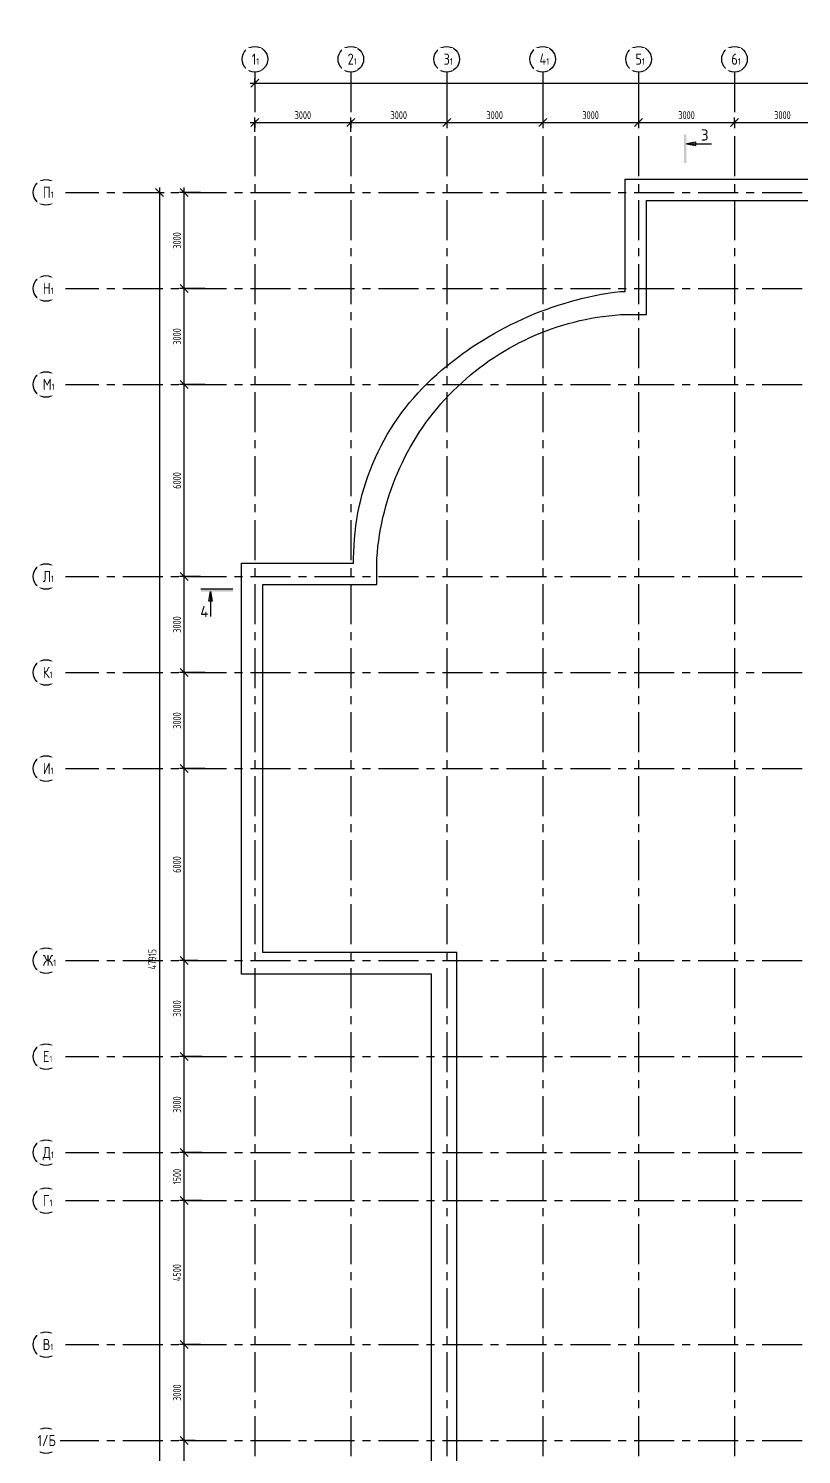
# Model space of a CAD drawing. Header units: millimetres. Extents: x -9318 to 9016603, y 0 to 838141.
# Drawn here: x 50321 to 74497, y 667575 to 712130 of the extents above; entities that cross this region are included whole.
import ezdxf
from ezdxf import colors
from ezdxf.entities.mleader import LeaderData, LeaderLine
from ezdxf.math import Vec2, Vec3

# ---------------------------------------------------------------- set-up
doc = ezdxf.new("R2010")
doc.units = ezdxf.units.MM
doc.linetypes.add('CENTER', pattern=[2, 1.25, -0.25, 0.25, -0.25])
doc.layers.get('Defpoints').update_dxf_attribs({"color": 8})
doc.layers.add('АР_Разрезы', color=175, linetype='Continuous', lineweight=9)
doc.styles.add('ISOCPEUR', font='isocpeur.ttf', dxfattribs={"width": 0.7})
doc.styles.add('METRO-STYLE', font='isocpeur.ttf', dxfattribs={"width": 0.9, "oblique": 15})
doc.styles.add('ГОСТ 2.304', font='isocpeur.ttf', dxfattribs={"width": 0.7})
doc.dimstyles.new('СПДС', dxfattribs={"dimscale": 100, "dimtxt": 2.5, "dimasz": 2.5, "dimexe": 1.5, "dimexo": 0, "dimgap": 1, "dimtad": 1, "dimdec": 0, "dimrnd": 1, "dimtxsty": 'ГОСТ 2.304', "dimblk": 'OBLIQUE', "dimcen": 2.5, "dimdle": 1.5, "dimadec": 0, "dimazin": 2, "dimtfac": 0.75, "dimtdec": 0, "dimtmove": 1, "dimatfit": 3, "dimfxl": 1, "dimtolj": 1, "dimarcsym": 1})

# ---------------------------------------------------------------- blocks, each defined once
blk = doc.blocks.new('_Oblique')
at = {"color": 8, "linetype": 'ByBlock', "lineweight": -2}
blk.add_line((-0.5, -0.5), (0.5, 0.5), dxfattribs=at)
blk = doc.blocks.new('*D1510')
at = {"color": 8, "lineweight": -2, "ltscale": 100, "transparency": 16777216}
for p, q in [((55531, 668008), (55039, 668008)), ((55189, 664858), (55189, 668158)), ((55531, 665008), (55039, 665008))]:
    blk.add_line(p, q, dxfattribs=at)
at = {"layer": 'Defpoints', "color": 0, "ltscale": 100, "transparency": 16777216}
for p in [(55189, 668008), (55531, 668008), (55531, 665008)]:
    blk.add_point(p, dxfattribs=at)
at = {"color": 8, "lineweight": -2, "ltscale": 100, "transparency": 16777216, "xscale": 250, "yscale": 250, "zscale": 250}
for p, rotation in [((55189, 668008), 90), ((55189, 665008), 270)]:
    blk.add_blockref('_Oblique', p, dxfattribs=dict(at, rotation=rotation))
at = {"color": 8, "ltscale": 100, "transparency": 16777216, "insert": (54964, 666508), "char_height": 250, "attachment_point": 5, "rotation": 90, "style": 'ГОСТ 2.304'}
blk.add_mtext('\\A1;3000', dxfattribs=at)
blk = doc.blocks.new('*D1511')
at = {"color": 8, "lineweight": -2, "ltscale": 100, "transparency": 16777216}
for p, q in [((55698, 671008), (55039, 671008)), ((55189, 667858), (55189, 671158)), ((55531, 668008), (55039, 668008))]:
    blk.add_line(p, q, dxfattribs=at)
at = {"layer": 'Defpoints', "color": 0, "ltscale": 100, "transparency": 16777216}
for p in [(55189, 671008), (55698, 671008), (55531, 668008)]:
    blk.add_point(p, dxfattribs=at)
at = {"color": 8, "lineweight": -2, "ltscale": 100, "transparency": 16777216, "xscale": 250, "yscale": 250, "zscale": 250}
for p, rotation in [((55189, 671008), 90), ((55189, 668008), 270)]:
    blk.add_blockref('_Oblique', p, dxfattribs=dict(at, rotation=rotation))
at = {"color": 8, "ltscale": 100, "transparency": 16777216, "insert": (54964, 669508), "char_height": 250, "attachment_point": 5, "rotation": 90, "style": 'ГОСТ 2.304'}
blk.add_mtext('\\A1;3000', dxfattribs=at)
blk = doc.blocks.new('*D1512')
at = {"color": 8, "lineweight": -2, "ltscale": 100, "transparency": 16777216}
for p, q in [((55752, 675508), (55039, 675508)), ((55189, 670858), (55189, 675658)), ((55698, 671008), (55039, 671008))]:
    blk.add_line(p, q, dxfattribs=at)
at = {"layer": 'Defpoints', "color": 0, "ltscale": 100, "transparency": 16777216}
for p in [(55189, 675508), (55752, 675508), (55698, 671008)]:
    blk.add_point(p, dxfattribs=at)
at = {"color": 8, "lineweight": -2, "ltscale": 100, "transparency": 16777216, "xscale": 250, "yscale": 250, "zscale": 250}
for p, rotation in [((55189, 675508), 90), ((55189, 671008), 270)]:
    blk.add_blockref('_Oblique', p, dxfattribs=dict(at, rotation=rotation))
at = {"color": 8, "ltscale": 100, "transparency": 16777216, "insert": (54964, 673258), "char_height": 250, "attachment_point": 5, "rotation": 90, "style": 'ГОСТ 2.304'}
blk.add_mtext('\\A1;4500', dxfattribs=at)
blk = doc.blocks.new('*D1513')
at = {"color": 8, "lineweight": -2, "ltscale": 100, "transparency": 16777216}
for p, q in [((55752, 677008), (55039, 677008)), ((55189, 675358), (55189, 677158)), ((55752, 675508), (55039, 675508))]:
    blk.add_line(p, q, dxfattribs=at)
at = {"layer": 'Defpoints', "color": 0, "ltscale": 100, "transparency": 16777216}
for p in [(55189, 677008), (55752, 677008), (55752, 675508)]:
    blk.add_point(p, dxfattribs=at)
at = {"color": 8, "lineweight": -2, "ltscale": 100, "transparency": 16777216, "xscale": 250, "yscale": 250, "zscale": 250}
for p, rotation in [((55189, 677008), 90), ((55189, 675508), 270)]:
    blk.add_blockref('_Oblique', p, dxfattribs=dict(at, rotation=rotation))
at = {"color": 8, "ltscale": 100, "transparency": 16777216, "insert": (54964, 676258), "char_height": 250, "attachment_point": 5, "rotation": 90, "style": 'ГОСТ 2.304'}
blk.add_mtext('\\A1;1500', dxfattribs=at)
blk = doc.blocks.new('*D1514')
at = {"color": 8, "lineweight": -2, "ltscale": 100, "transparency": 16777216}
for p, q in [((55613, 680008), (55039, 680008)), ((55189, 676858), (55189, 680158)), ((55752, 677008), (55039, 677008))]:
    blk.add_line(p, q, dxfattribs=at)
at = {"layer": 'Defpoints', "color": 0, "ltscale": 100, "transparency": 16777216}
for p in [(55189, 680008), (55613, 680008), (55752, 677008)]:
    blk.add_point(p, dxfattribs=at)
at = {"color": 8, "lineweight": -2, "ltscale": 100, "transparency": 16777216, "xscale": 250, "yscale": 250, "zscale": 250}
for p, rotation in [((55189, 680008), 90), ((55189, 677008), 270)]:
    blk.add_blockref('_Oblique', p, dxfattribs=dict(at, rotation=rotation))
at = {"color": 8, "ltscale": 100, "transparency": 16777216, "insert": (54964, 678508), "char_height": 250, "attachment_point": 5, "rotation": 90, "style": 'ГОСТ 2.304'}
blk.add_mtext('\\A1;3000', dxfattribs=at)
blk = doc.blocks.new('*D1515')
at = {"color": 8, "lineweight": -2, "ltscale": 100, "transparency": 16777216}
for p, q in [((55189, 679858), (55189, 683158)), ((55613, 683008), (55039, 683008)), ((55752, 680008), (55039, 680008))]:
    blk.add_line(p, q, dxfattribs=at)
at = {"layer": 'Defpoints', "color": 0, "ltscale": 100, "transparency": 16777216}
for p in [(55189, 683008), (55613, 683008), (55752, 680008)]:
    blk.add_point(p, dxfattribs=at)
at = {"color": 8, "lineweight": -2, "ltscale": 100, "transparency": 16777216, "xscale": 250, "yscale": 250, "zscale": 250}
for p, rotation in [((55189, 683008), 90), ((55189, 680008), 270)]:
    blk.add_blockref('_Oblique', p, dxfattribs=dict(at, rotation=rotation))
at = {"color": 8, "ltscale": 100, "transparency": 16777216, "insert": (54964, 681508), "char_height": 250, "attachment_point": 5, "rotation": 90, "style": 'ГОСТ 2.304'}
blk.add_mtext('\\A1;3000', dxfattribs=at)
blk = doc.blocks.new('*D1516')
at = {"color": 8, "lineweight": -2, "ltscale": 100, "transparency": 16777216}
for p, q in [((55844, 689008), (55039, 689008)), ((55189, 682858), (55189, 689158)), ((55613, 683008), (55039, 683008))]:
    blk.add_line(p, q, dxfattribs=at)
at = {"layer": 'Defpoints', "color": 0, "ltscale": 100, "transparency": 16777216}
for p in [(55189, 689008), (55844, 689008), (55613, 683008)]:
    blk.add_point(p, dxfattribs=at)
at = {"color": 8, "lineweight": -2, "ltscale": 100, "transparency": 16777216, "xscale": 250, "yscale": 250, "zscale": 250}
for p, rotation in [((55189, 689008), 90), ((55189, 683008), 270)]:
    blk.add_blockref('_Oblique', p, dxfattribs=dict(at, rotation=rotation))
at = {"color": 8, "ltscale": 100, "transparency": 16777216, "insert": (54964, 686008), "char_height": 250, "attachment_point": 5, "rotation": 90, "style": 'ГОСТ 2.304'}
blk.add_mtext('\\A1;6000', dxfattribs=at)
blk = doc.blocks.new('*D1517')
at = {"color": 8, "lineweight": -2, "ltscale": 100, "transparency": 16777216}
for p, q in [((55701, 692008), (55039, 692008)), ((55189, 688858), (55189, 692158)), ((55844, 689008), (55039, 689008))]:
    blk.add_line(p, q, dxfattribs=at)
at = {"layer": 'Defpoints', "color": 0, "ltscale": 100, "transparency": 16777216}
for p in [(55189, 692008), (55701, 692008), (55844, 689008)]:
    blk.add_point(p, dxfattribs=at)
at = {"color": 8, "lineweight": -2, "ltscale": 100, "transparency": 16777216, "xscale": 250, "yscale": 250, "zscale": 250}
for p, rotation in [((55189, 692008), 90), ((55189, 689008), 270)]:
    blk.add_blockref('_Oblique', p, dxfattribs=dict(at, rotation=rotation))
at = {"color": 8, "ltscale": 100, "transparency": 16777216, "insert": (54964, 690508), "char_height": 250, "attachment_point": 5, "rotation": 90, "style": 'ГОСТ 2.304'}
blk.add_mtext('\\A1;3000', dxfattribs=at)
blk = doc.blocks.new('*D1518')
at = {"color": 8, "lineweight": -2, "ltscale": 100, "transparency": 16777216}
for p, q in [((55189, 691858), (55189, 695158)), ((55701, 695008), (55039, 695008)), ((55844, 692008), (55039, 692008))]:
    blk.add_line(p, q, dxfattribs=at)
at = {"layer": 'Defpoints', "color": 0, "ltscale": 100, "transparency": 16777216}
for p in [(55189, 695008), (55701, 695008), (55844, 692008)]:
    blk.add_point(p, dxfattribs=at)
at = {"color": 8, "lineweight": -2, "ltscale": 100, "transparency": 16777216, "xscale": 250, "yscale": 250, "zscale": 250}
for p, rotation in [((55189, 695008), 90), ((55189, 692008), 270)]:
    blk.add_blockref('_Oblique', p, dxfattribs=dict(at, rotation=rotation))
at = {"color": 8, "ltscale": 100, "transparency": 16777216, "insert": (54964, 693508), "char_height": 250, "attachment_point": 5, "rotation": 90, "style": 'ГОСТ 2.304'}
blk.add_mtext('\\A1;3000', dxfattribs=at)
blk = doc.blocks.new('*D1519')
at = {"color": 8, "lineweight": -2, "ltscale": 100, "transparency": 16777216}
for p, q in [((55849, 701008), (55039, 701008)), ((55189, 694858), (55189, 701158)), ((55701, 695008), (55039, 695008))]:
    blk.add_line(p, q, dxfattribs=at)
at = {"layer": 'Defpoints', "color": 0, "ltscale": 100, "transparency": 16777216}
for p in [(55189, 701008), (55849, 701008), (55701, 695008)]:
    blk.add_point(p, dxfattribs=at)
at = {"color": 8, "lineweight": -2, "ltscale": 100, "transparency": 16777216, "xscale": 250, "yscale": 250, "zscale": 250}
for p, rotation in [((55189, 701008), 90), ((55189, 695008), 270)]:
    blk.add_blockref('_Oblique', p, dxfattribs=dict(at, rotation=rotation))
at = {"color": 8, "ltscale": 100, "transparency": 16777216, "insert": (54964, 698008), "char_height": 250, "attachment_point": 5, "rotation": 90, "style": 'ГОСТ 2.304'}
blk.add_mtext('\\A1;6000', dxfattribs=at)
blk = doc.blocks.new('*D1520')
at = {"color": 8, "lineweight": -2, "ltscale": 100, "transparency": 16777216}
for p, q in [((55701, 704008), (55039, 704008)), ((55189, 700858), (55189, 704158)), ((55844, 701008), (55039, 701008))]:
    blk.add_line(p, q, dxfattribs=at)
at = {"layer": 'Defpoints', "color": 0, "ltscale": 100, "transparency": 16777216}
for p in [(55189, 704008), (55701, 704008), (55844, 701008)]:
    blk.add_point(p, dxfattribs=at)
at = {"color": 8, "lineweight": -2, "ltscale": 100, "transparency": 16777216, "xscale": 250, "yscale": 250, "zscale": 250}
for p, rotation in [((55189, 704008), 90), ((55189, 701008), 270)]:
    blk.add_blockref('_Oblique', p, dxfattribs=dict(at, rotation=rotation))
at = {"color": 8, "ltscale": 100, "transparency": 16777216, "insert": (54964, 702508), "char_height": 250, "attachment_point": 5, "rotation": 90, "style": 'ГОСТ 2.304'}
blk.add_mtext('\\A1;3000', dxfattribs=at)
blk = doc.blocks.new('*D1521')
at = {"color": 8, "lineweight": -2, "ltscale": 100, "transparency": 16777216}
for p, q in [((55189, 703858), (55189, 707158)), ((55701, 707008), (55039, 707008)), ((55844, 704008), (55039, 704008))]:
    blk.add_line(p, q, dxfattribs=at)
at = {"layer": 'Defpoints', "color": 0, "ltscale": 100, "transparency": 16777216}
for p in [(55189, 707008), (55701, 707008), (55844, 704008)]:
    blk.add_point(p, dxfattribs=at)
at = {"color": 8, "lineweight": -2, "ltscale": 100, "transparency": 16777216, "xscale": 250, "yscale": 250, "zscale": 250}
for p, rotation in [((55189, 707008), 90), ((55189, 704008), 270)]:
    blk.add_blockref('_Oblique', p, dxfattribs=dict(at, rotation=rotation))
at = {"color": 8, "ltscale": 100, "transparency": 16777216, "insert": (54964, 705508), "char_height": 250, "attachment_point": 5, "rotation": 90, "style": 'ГОСТ 2.304'}
blk.add_mtext('\\A1;3000', dxfattribs=at)
blk = doc.blocks.new('*D1522')
at = {"color": 8, "lineweight": -2, "ltscale": 100, "transparency": 16777216}
for p, q in [((54419, 707158), (54419, 658943)), ((54363, 707008), (54569, 707008)), ((54363, 659093), (54569, 659093))]:
    blk.add_line(p, q, dxfattribs=at)
at = {"layer": 'Defpoints', "color": 0, "ltscale": 100, "transparency": 16777216}
for p in [(54363, 707008), (54363, 659093), (54419, 659093)]:
    blk.add_point(p, dxfattribs=at)
at = {"color": 8, "lineweight": -2, "ltscale": 100, "transparency": 16777216, "xscale": 250, "yscale": 250, "zscale": 250}
for p, rotation in [((54419, 707008), 90), ((54419, 659093), 270)]:
    blk.add_blockref('_Oblique', p, dxfattribs=dict(at, rotation=rotation))
at = {"color": 8, "ltscale": 100, "transparency": 16777216, "insert": (54194, 683050), "char_height": 250, "attachment_point": 5, "rotation": 90, "style": 'ГОСТ 2.304'}
blk.add_mtext('\\A1;47915', dxfattribs=at)
blk = doc.blocks.new('*D1535')
at = {"color": 8, "lineweight": -2, "ltscale": 100, "transparency": 16777216}
for p, q in [((57402, 708904), (57402, 709348)), ((60402, 708904), (60402, 709348)), ((57252, 709198), (60552, 709198))]:
    blk.add_line(p, q, dxfattribs=at)
at = {"layer": 'Defpoints', "color": 0, "ltscale": 100, "transparency": 16777216}
for p in [(57402, 708904), (60402, 709198), (60402, 708904)]:
    blk.add_point(p, dxfattribs=at)
at = {"color": 8, "lineweight": -2, "ltscale": 100, "transparency": 16777216, "xscale": 250, "yscale": 250, "zscale": 250, "rotation": 180}
blk.add_blockref('_Oblique', (57402, 709198), dxfattribs=at)
at = {"color": 8, "lineweight": -2, "ltscale": 100, "transparency": 16777216, "xscale": 250, "yscale": 250, "zscale": 250}
blk.add_blockref('_Oblique', (60402, 709198), dxfattribs=at)
at = {"color": 8, "ltscale": 100, "transparency": 16777216, "insert": (58902, 709423), "char_height": 250, "attachment_point": 5, "style": 'ГОСТ 2.304'}
blk.add_mtext('\\A1;3000', dxfattribs=at)
blk = doc.blocks.new('*D1536')
at = {"color": 8, "lineweight": -2, "ltscale": 100, "transparency": 16777216}
for p, q in [((63402, 710168), (63402, 709048)), ((60402, 708904), (60402, 709348)), ((60252, 709198), (63552, 709198))]:
    blk.add_line(p, q, dxfattribs=at)
at = {"layer": 'Defpoints', "color": 0, "ltscale": 100, "transparency": 16777216}
for p in [(63402, 710168), (60402, 708904), (63402, 709198)]:
    blk.add_point(p, dxfattribs=at)
at = {"color": 8, "lineweight": -2, "ltscale": 100, "transparency": 16777216, "xscale": 250, "yscale": 250, "zscale": 250, "rotation": 180}
blk.add_blockref('_Oblique', (60402, 709198), dxfattribs=at)
at = {"color": 8, "lineweight": -2, "ltscale": 100, "transparency": 16777216, "xscale": 250, "yscale": 250, "zscale": 250}
blk.add_blockref('_Oblique', (63402, 709198), dxfattribs=at)
at = {"color": 8, "ltscale": 100, "transparency": 16777216, "insert": (61902, 709423), "char_height": 250, "attachment_point": 5, "style": 'ГОСТ 2.304'}
blk.add_mtext('\\A1;3000', dxfattribs=at)
blk = doc.blocks.new('*D1537')
at = {"color": 8, "lineweight": -2, "ltscale": 100, "transparency": 16777216}
for p, q in [((63402, 710168), (63402, 709048)), ((66402, 709786), (66402, 709048)), ((63252, 709198), (66552, 709198))]:
    blk.add_line(p, q, dxfattribs=at)
at = {"layer": 'Defpoints', "color": 0, "ltscale": 100, "transparency": 16777216}
for p in [(63402, 710168), (66402, 709786), (66402, 709198)]:
    blk.add_point(p, dxfattribs=at)
at = {"color": 8, "lineweight": -2, "ltscale": 100, "transparency": 16777216, "xscale": 250, "yscale": 250, "zscale": 250, "rotation": 180}
blk.add_blockref('_Oblique', (63402, 709198), dxfattribs=at)
at = {"color": 8, "lineweight": -2, "ltscale": 100, "transparency": 16777216, "xscale": 250, "yscale": 250, "zscale": 250}
blk.add_blockref('_Oblique', (66402, 709198), dxfattribs=at)
at = {"color": 8, "ltscale": 100, "transparency": 16777216, "insert": (64902, 709423), "char_height": 250, "attachment_point": 5, "style": 'ГОСТ 2.304'}
blk.add_mtext('\\A1;3000', dxfattribs=at)
blk = doc.blocks.new('*D1538')
at = {"color": 8, "lineweight": -2, "ltscale": 100, "transparency": 16777216}
for p, q in [((66402, 709786), (66402, 709048)), ((69402, 709580), (69402, 709048)), ((66252, 709198), (69552, 709198))]:
    blk.add_line(p, q, dxfattribs=at)
at = {"layer": 'Defpoints', "color": 0, "ltscale": 100, "transparency": 16777216}
for p in [(66402, 709786), (69402, 709580), (69402, 709198)]:
    blk.add_point(p, dxfattribs=at)
at = {"color": 8, "lineweight": -2, "ltscale": 100, "transparency": 16777216, "xscale": 250, "yscale": 250, "zscale": 250, "rotation": 180}
blk.add_blockref('_Oblique', (66402, 709198), dxfattribs=at)
at = {"color": 8, "lineweight": -2, "ltscale": 100, "transparency": 16777216, "xscale": 250, "yscale": 250, "zscale": 250}
blk.add_blockref('_Oblique', (69402, 709198), dxfattribs=at)
at = {"color": 8, "ltscale": 100, "transparency": 16777216, "insert": (67902, 709423), "char_height": 250, "attachment_point": 5, "style": 'ГОСТ 2.304'}
blk.add_mtext('\\A1;3000', dxfattribs=at)
blk = doc.blocks.new('*D1539')
at = {"color": 8, "lineweight": -2, "ltscale": 100, "transparency": 16777216}
for p, q in [((69402, 709580), (69402, 709048)), ((72402, 709198), (72402, 709348)), ((69252, 709198), (72552, 709198))]:
    blk.add_line(p, q, dxfattribs=at)
at = {"layer": 'Defpoints', "color": 0, "ltscale": 100, "transparency": 16777216}
for p in [(69402, 709580), (72402, 709198), (72402, 709198)]:
    blk.add_point(p, dxfattribs=at)
at = {"color": 8, "lineweight": -2, "ltscale": 100, "transparency": 16777216, "xscale": 250, "yscale": 250, "zscale": 250, "rotation": 180}
blk.add_blockref('_Oblique', (69402, 709198), dxfattribs=at)
at = {"color": 8, "lineweight": -2, "ltscale": 100, "transparency": 16777216, "xscale": 250, "yscale": 250, "zscale": 250}
blk.add_blockref('_Oblique', (72402, 709198), dxfattribs=at)
at = {"color": 8, "ltscale": 100, "transparency": 16777216, "insert": (70902, 709423), "char_height": 250, "attachment_point": 5, "style": 'ГОСТ 2.304'}
blk.add_mtext('\\A1;3000', dxfattribs=at)
blk = doc.blocks.new('*D1540')
at = {"color": 8, "lineweight": -2, "ltscale": 100, "transparency": 16777216}
for p, q in [((72402, 709198), (72402, 709348)), ((75402, 709580), (75402, 709048)), ((72252, 709198), (75552, 709198))]:
    blk.add_line(p, q, dxfattribs=at)
at = {"layer": 'Defpoints', "color": 0, "ltscale": 100, "transparency": 16777216}
for p in [(75402, 709580), (72402, 709198), (75402, 709198)]:
    blk.add_point(p, dxfattribs=at)
at = {"color": 8, "lineweight": -2, "ltscale": 100, "transparency": 16777216, "xscale": 250, "yscale": 250, "zscale": 250, "rotation": 180}
blk.add_blockref('_Oblique', (72402, 709198), dxfattribs=at)
at = {"color": 8, "lineweight": -2, "ltscale": 100, "transparency": 16777216, "xscale": 250, "yscale": 250, "zscale": 250}
blk.add_blockref('_Oblique', (75402, 709198), dxfattribs=at)
at = {"color": 8, "ltscale": 100, "transparency": 16777216, "insert": (73902, 709423), "char_height": 250, "attachment_point": 5, "style": 'ГОСТ 2.304'}
blk.add_mtext('\\A1;3000', dxfattribs=at)
blk = doc.blocks.new('*D1555')
at = {"color": 8, "lineweight": -2, "ltscale": 100, "transparency": 16777216}
for p, q in [((57252, 710420), (121062, 710420)), ((57402, 710420), (57402, 710570)), ((120912, 710420), (120912, 710570))]:
    blk.add_line(p, q, dxfattribs=at)
at = {"layer": 'Defpoints', "color": 0, "ltscale": 100, "transparency": 16777216}
for p in [(57402, 710420), (120912, 710420), (120912, 710420)]:
    blk.add_point(p, dxfattribs=at)
at = {"color": 8, "lineweight": -2, "ltscale": 100, "transparency": 16777216, "xscale": 250, "yscale": 250, "zscale": 250, "rotation": 180}
blk.add_blockref('_Oblique', (57402, 710420), dxfattribs=at)
at = {"color": 8, "lineweight": -2, "ltscale": 100, "transparency": 16777216, "xscale": 250, "yscale": 250, "zscale": 250}
blk.add_blockref('_Oblique', (120912, 710420), dxfattribs=at)
at = {"color": 8, "ltscale": 100, "transparency": 16777216, "insert": (89157, 710645), "char_height": 250, "attachment_point": 5, "style": 'ГОСТ 2.304'}
blk.add_mtext('\\A1;63510', dxfattribs=at)
blk = doc.blocks.new('_DotSmall')
at = {"color": 8, "linetype": 'ByBlock', "const_width": 0.5}
blk.add_lwpolyline([(-0.0625, 0, 1), (0.0625, 0, 1)], format="xyb", close=True, dxfattribs=at)
blk = doc.blocks.new('A$C60573c2e')
at = {"layer": 'АР_Разрезы', "ltscale": 100}
h = blk.add_hatch(color=8, dxfattribs=at)
h.dxf.hatch_style = 1
h.paths.add_polyline_path([(13494, 917), (13424, 917), (13424, 1821), (13494, 1821)])
h.paths.add_polyline_path([(13795, 1471), (13494, 1521), (13795, 1521)])
h.paths.add_polyline_path([(13795, 1521), (13494, 1521), (13795, 1571)])
h = blk.add_hatch(color=8, dxfattribs=at)
h.dxf.hatch_style = 1
h.paths.add_polyline_path([(-689, -12469), (-689, -12399), (-1689, -12399), (-1689, -12469)])
h.paths.add_polyline_path([(-1339, -12769), (-1389, -12469), (-1389, -12769)])
h.paths.add_polyline_path([(-1389, -12769), (-1389, -12469), (-1440, -12769)])
at = {"layer": 'АР_Разрезы', "color": 8, "lineweight": 25, "ltscale": 100}
for p, q in [((13795, 1571), (13494, 1521)), ((13494, 1521), (13795, 1471)), ((13795, 1471), (13795, 1571)), ((-689, -12399, -2792), (-1689, -12399, -2792)), ((-1440, -12769, -2792), (-1389, -12469, -2792)), ((-1389, -12469, -2792), (-1339, -12769, -2792)), ((-1339, -12769, -2792), (-1440, -12769, -2792))]:
    blk.add_line(p, q, dxfattribs=at)
for points, elevation in [([(13494, 1521), (14278, 1521)], 0), ([(-1389, -12469), (-1389, -13252)], -2792)]:
    blk.add_lwpolyline(points, dxfattribs=dict(at, elevation=elevation))
at = {"layer": 'АР_Разрезы', "color": 8, "lineweight": 25, "ltscale": 100, "char_height": 350, "width": 583.33, "style": 'METRO-STYLE'}
for s, insert, attachment_point in [('{\\Q0;\\W1;3}', (13944, 1621), 7), ('{\\Q0;\\W1;4}', (-1710, -12919, -2792), 1)]:
    blk.add_mtext(s, dxfattribs=dict(at, insert=insert, attachment_point=attachment_point))

msp = doc.modelspace()

# ---------------------------------------------------------------- linework, layer by layer
at = {"linetype": 'CENTER', "ltscale": 1000}
for p, q in [((57402.03, 710770.43), (57402.03, 655038.08)), ((60402.03, 710770.43), (60402.03, 655038.08)), ((63402.03, 710770.43), (63402.03, 655038.08)), ((66402.03, 710770.43), (66402.03, 655038.08)), ((69402.03, 710770.43), (69402.03, 655038.08)), ((72402.03, 710770.43), (72402.03, 655038.08)), ((51268.34, 707007.96), (134446.74, 707007.96)), ((51268.34, 704007.96), (134446.74, 704007.96)), ((51268.34, 701007.96), (134446.74, 701007.96)), ((51268.34, 695007.96), (134446.74, 695007.96)), ((51268.34, 692007.96), (134446.74, 692007.96)), ((51268.34, 689007.96), (134446.74, 689007.96)), ((51268.34, 683007.96), (134446.74, 683007.96)), ((51268.34, 680007.96), (134446.74, 680007.96)), ((51268.34, 677007.96), (134446.74, 677007.96)), ((51268.34, 675507.96), (134446.74, 675507.96)), ((51268.34, 671007.96), (134446.74, 671007.96)), ((51268.34, 668007.96), (134446.74, 668007.96))]:
    msp.add_line(p, q, dxfattribs=at)
at = {"ltscale": 100}
for points in [[(62920.66, 658292.96), (62920.66, 682587.96), (56980.78, 682587.96), (56980.78, 695427.96), (60490.56, 695427.96), (60490.56, 695567.96, -0.2153269), (63089.44, 701322.9, -0.15039384), (68840.78, 703918.18), (68980.78, 703918.18), (68980.78, 707427.96), (78820.78, 707427.96), (78820.78, 704427.96), (86980.78, 704427.96), (86980.78, 707937.96), (97530.78, 707937.96)], [(63720.66, 659092.96), (63720.66, 683257.96), (57650.78, 683257.96), (57650.78, 694757.96), (61218.02, 694757.96), (61217.82, 695572.98, -0.18105595), (63600.79, 700807.95, -0.18118062), (68840.13, 703191.28), (69650.78, 703191.28), (69650.78, 706757.96), (78150.78, 706757.96), (78150.78, 703757.96), (87650.78, 703757.96), (87650.78, 707267.97), (94651.06, 707267.95), (94650.5, 703757.79), (120660.77, 703757.82)]]:
    msp.add_lwpolyline(points, format="xyb", dxfattribs=at)
at = {"ltscale": 0.5}
for centre in [(57402.03, 711170.43), (60402.03, 711170.43), (63402.03, 711170.43), (66402.03, 711170.43), (69402.03, 711170.43), (72402.03, 711170.43), (50868.34, 707007.96), (50868.34, 704007.96), (50868.34, 701007.96), (50868.34, 695007.96), (50868.34, 692007.96), (50868.34, 689007.96), (50868.34, 683007.96), (50868.34, 680007.96), (50868.34, 677007.96), (50868.34, 675507.96), (50868.34, 671007.96), (50868.34, 668007.96)]:
    msp.add_circle(centre, 400, dxfattribs=at)

# ---------------------------------------------------------------- block references
at = {"ltscale": 100}
msp.add_blockref('A$C60573c2e', (57402.03, 707007.96), dxfattribs=at)

# ---------------------------------------------------------------- dimensions: what is measured, and where the dimension line sits
for base, p1, p2, picture, middle in [((63402.03, 709198.06), (60402.03, 708904.19), (63402.03, 710167.84), '*D1536', (61902.03, 709423.06)), ((66402.03, 709198.06), (63402.03, 710167.84), (66402.03, 709785.8), '*D1537', (64902.03, 709423.06)), ((69402.03, 709198.06), (66402.03, 709785.8), (69402.03, 709580.09), '*D1538', (67902.03, 709423.06)), ((60402.03, 709198.06), (57402.03, 708904.19), (60402.03, 708904.19), '*D1535', (58902.03, 709423.06)), ((72402.03, 709198.06), (69402.03, 709580.09), (72402.03, 709198.06), '*D1539', (70902.03, 709423.06)), ((75402.03, 709198.06), (72402.03, 709198.06), (75402.03, 709580.09), '*D1540', (73902.03, 709423.06))]:
    dim = msp.add_linear_dim(base=base, p1=p1, p2=p2, dimstyle='СПДС', override={"dimclrd": 8, "dimclre": 8, "dimclrt": 8}, dxfattribs=at)
    dim.commit()
    dim.dimension.update_dxf_attribs({"geometry": picture, "text_midpoint": middle})
for base, p1, p2, picture, middle in [((54418.79, 659092.96), (54362.98, 707007.96), (54362.98, 659092.96), '*D1522', (54193.79, 683050.46)), ((55189.35, 707007.96), (55843.62, 704007.96), (55700.62, 707007.96), '*D1521', (54964.35, 705507.96)), ((55189.35, 704007.96), (55843.62, 701007.96), (55700.62, 704007.96), '*D1520', (54964.35, 702507.96)), ((55189.35, 701007.96), (55700.62, 695007.96), (55848.79, 701007.96), '*D1519', (54964.35, 698007.96)), ((55189.35, 695007.96), (55843.62, 692007.96), (55700.62, 695007.96), '*D1518', (54964.35, 693507.96)), ((55189.35, 692007.96), (55843.62, 689007.96), (55700.62, 692007.96), '*D1517', (54964.35, 690507.96)), ((55189.35, 689007.96), (55612.83, 683007.96), (55843.62, 689007.96), '*D1516', (54964.35, 686007.96)), ((55189.35, 683007.96), (55752.33, 680007.96), (55612.83, 683007.96), '*D1515', (54964.35, 681507.96)), ((55189.35, 680007.96), (55752.33, 677007.96), (55612.83, 680007.96), '*D1514', (54964.35, 678507.96)), ((55189.35, 677007.96), (55752.33, 675507.96), (55752.33, 677007.96), '*D1513', (54964.35, 676257.96)), ((55189.35, 675507.96), (55698.26, 671007.96), (55752.33, 675507.96), '*D1512', (54964.35, 673257.96)), ((55189.35, 671007.96), (55531.29, 668007.96), (55698.26, 671007.96), '*D1511', (54964.35, 669507.96)), ((55189.35, 668007.96), (55531.29, 665007.96), (55531.29, 668007.96), '*D1510', (54964.35, 666507.96))]:
    dim = msp.add_linear_dim(base=base, p1=p1, p2=p2, angle=90, dimstyle='СПДС', override={"dimclrd": 8, "dimclre": 8, "dimclrt": 8}, dxfattribs=at)
    dim.commit()
    dim.dimension.update_dxf_attribs({"geometry": picture, "text_midpoint": middle})

# ---------------------------------------------------------------- next in the draw order: texts
at = {"char_height": 350, "attachment_point": 1, "line_spacing_factor": 1.149209, "style": 'ГОСТ 2.304', "bg_fill": 2}
for s, insert, width in [('{\\W0.8;1\\H0.57143x;1}', (57302.21, 711348.2), 123.8671), ('{\\W0.8;2\\H0.57143x;1}', (60302.21, 711348.2), 123.8671), ('{\\W0.8;3\\H0.57143x;1}', (63302.21, 711348.2), 123.8671), ('{\\W0.8;4\\H0.57143x;1}', (66302.21, 711348.2), 123.8671), ('{\\W0.8;5\\H0.57143x;1}', (69302.21, 711348.2), 123.8671), ('{\\W0.8;6\\H0.57143x;1}', (72302.21, 711348.2), 123.8671), ('{\\W0.8;П\\H0.57143x;1}', (50768.52, 707185.74), 528.8202), ('{\\W0.8;Н\\H0.57143x;1}', (50768.52, 704185.74), 528.8202), ('{\\W0.8;М\\H0.57143x;1}', (50768.52, 701185.74), 528.8202), ('{\\W0.8;Л\\H0.57143x;1}', (50768.52, 695185.74), 528.8202), ('{\\W0.8;К\\H0.57143x;1}', (50768.52, 692185.74), 528.8202), ('{\\W0.8;И\\H0.57143x;1}', (50768.52, 689185.74), 528.8202), ('{\\W0.8;Ж\\H0.57143x;1}', (50768.52, 683185.74), 528.8202), ('{\\W0.8;Е\\H0.57143x;1}', (50768.52, 680185.74), 528.8202), ('{\\W0.8;Д\\H0.57143x;1}', (50768.52, 677185.74), 528.8202), ('{\\W0.8;Г\\H0.57143x;1}', (50768.52, 675685.74), 528.8202), ('{\\W0.8;В\\H0.57143x;1}', (50768.52, 671185.74), 528.8202), ('{\\W0.8;1/Б}', (50603.56, 668185.74), 528.8202)]:
    msp.add_mtext(s, dxfattribs=dict(at, insert=insert, width=width))

# ---------------------------------------------------------------- next in the draw order: dimensions: what is measured, and where the dimension line sits
at = {"ltscale": 100}
dim = msp.add_linear_dim(base=(120912.03, 710420.43), p1=(57402.03, 710420.43), p2=(120912.03, 710420.43), dimstyle='СПДС', override={"dimclrd": 8, "dimclre": 8, "dimclrt": 8}, dxfattribs=at)
dim.commit()
dim.dimension.update_dxf_attribs({"geometry": '*D1555', "text_midpoint": (89157.03, 710645.43)})

# ---------------------------------------------------------------- next in the draw order: leaders
ml = msp.add_multileader_mtext('Standard')
ml.set_content('+13,200', color=8, style='ISOCPEUR')
ml.set_leader_properties(color=8, linetype='Continuous', lineweight=-1)
ml.set_arrow_properties(name='DOTSMALL')
ml.build(insert=Vec2(0, 0))
ml.multileader.update_dxf_attribs({"has_text_frame": 1, "text_left_attachment_type": 4, "text_right_attachment_type": 4, "dogleg_length": 100, "arrow_head_size": 180})
ctx = ml.context
ctx.base_point, ctx.char_height, ctx.arrow_head_size, ctx.landing_gap_size, ctx.plane_origin = Vec3(93068.63, 826103.47), 250, 180, 50, Vec3(90907.41, 825512.23)
ctx.left_attachment, ctx.right_attachment = 4, 4
notes = []
notes.append((ctx, [(0, (0, 0, 0), (0, 0), (1, 0), 1, [])]))
ctx.mtext.insert, ctx.mtext.width, ctx.mtext.line_spacing_style, ctx.mtext.flow_direction = Vec3(93118.63, 826436.81), 852.697, 2, 5
ml = msp.add_multileader_mtext('Standard')
ml.set_content('+11,550', color=8, style='ISOCPEUR')
ml.set_leader_properties(color=8, linetype='Continuous', lineweight=-1)
ml.set_arrow_properties(name='DOTSMALL')
ml.build(insert=Vec2(0, 0))
ml.multileader.update_dxf_attribs({"has_text_frame": 1, "text_left_attachment_type": 4, "text_right_attachment_type": 4, "dogleg_length": 100, "arrow_head_size": 180})
ctx = ml.context
ctx.base_point, ctx.char_height, ctx.arrow_head_size, ctx.landing_gap_size, ctx.plane_origin = Vec3(88068.63, 825358.47), 250, 180, 50, Vec3(85907.41, 824767.23)
ctx.left_attachment, ctx.right_attachment = 4, 4
notes.append((ctx, [(0, (0, 0, 0), (0, 0), (1, 0), 1, [])]))
ctx.mtext.insert, ctx.mtext.width, ctx.mtext.line_spacing_style, ctx.mtext.flow_direction = Vec3(88118.63, 825691.81), 852.697, 2, 5
for ctx, leaders in notes:
    for number, flags, end, landing, length, lines in leaders:
        leader = LeaderData()
        leader.index, (leader.has_last_leader_line, leader.has_dogleg_vector, leader.attachment_direction) = number, flags
        leader.last_leader_point, leader.dogleg_vector, leader.dogleg_length = Vec3(end), Vec3(landing), length
        for number, points, colour, breaks in lines:
            line = LeaderLine()
            line.index, line.vertices, line.color, line.breaks = number, Vec3.list(points), colors.encode_raw_color(colour), breaks
            leader.lines.append(line)
        ctx.leaders.append(leader)

doc.saveas('drawing.dxf')
